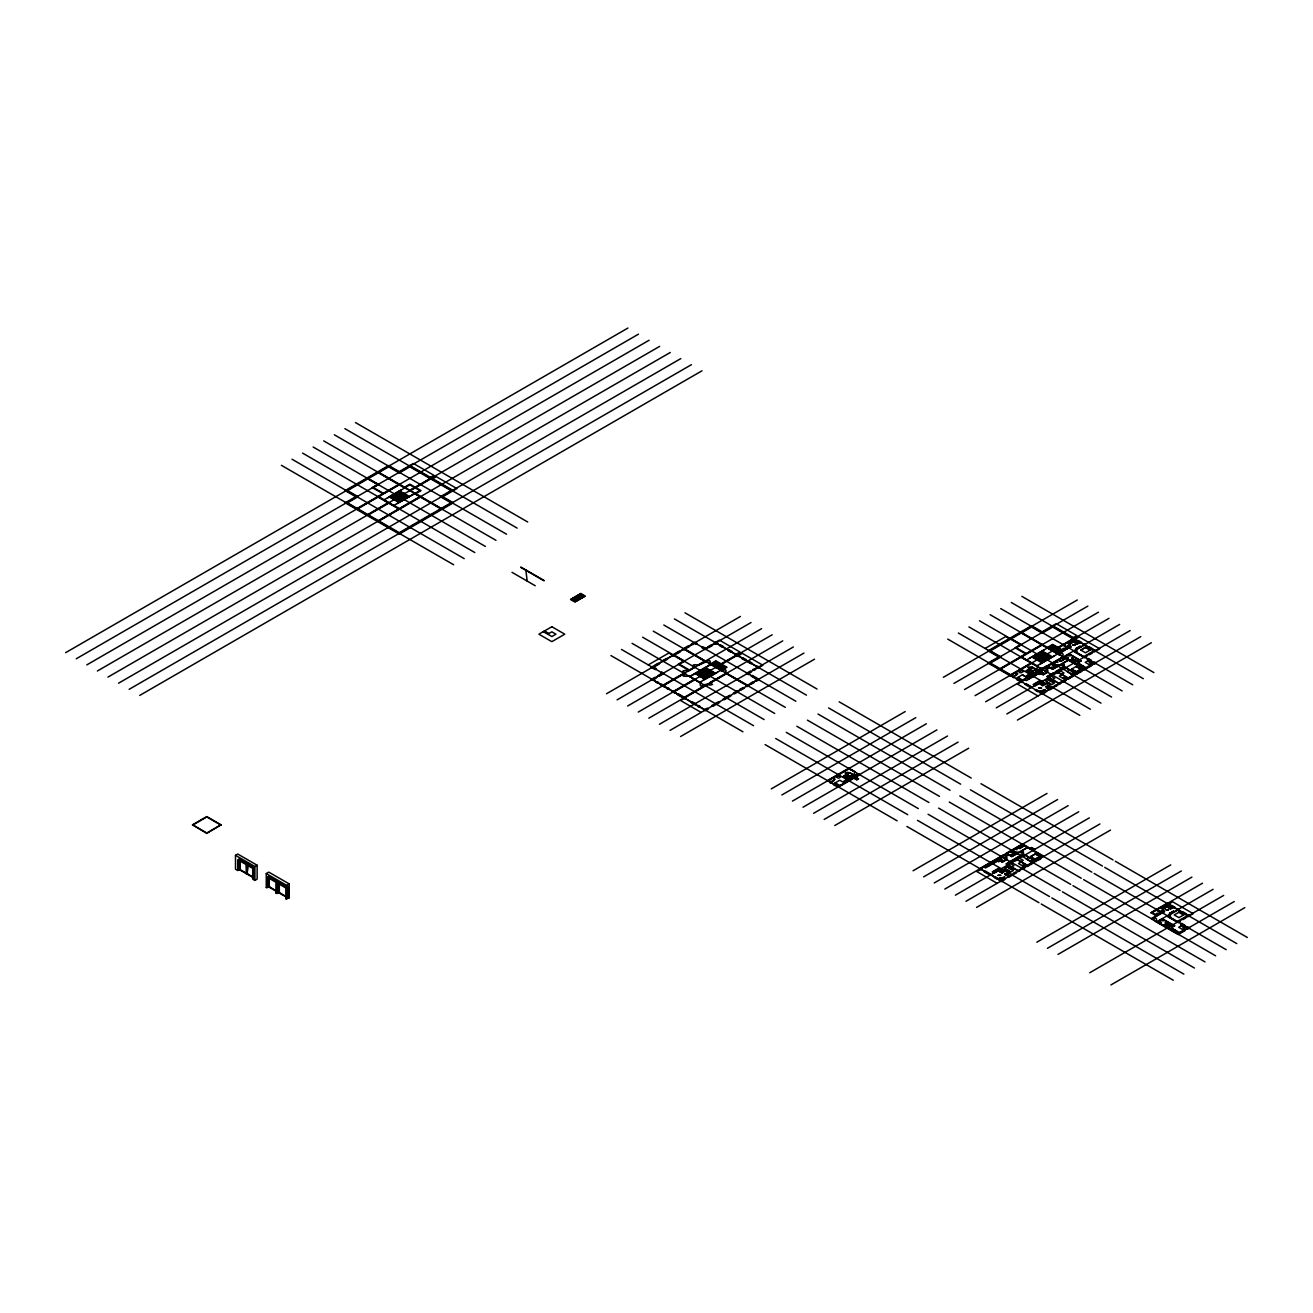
<?xml version="1.0" encoding="UTF-8"?>
<svg xmlns="http://www.w3.org/2000/svg" width="1313" height="1313" viewBox="0 0 1313 1313"><rect width="100%" height="100%" fill="white"/><g stroke="black" fill="none" stroke-linecap="round" stroke-linejoin="round"><path stroke-width="1.5" d="M845.867 780.103L845.867 782.138L844.095 781.12L845.867 780.103L847.624 781.12L844.095 781.12M995.681 860.064L995.681 862.099L993.908 861.082L997.437 861.082L985.521 867.959L983.749 866.941M1028.539 674.636L1028.539 676.671L1026.782 675.653L1028.539 674.636L1030.311 675.653L1026.782 675.653M1036.548 672.716L1036.548 674.751L1034.792 673.733L1038.32 673.733L1026.389 680.626L1024.616 679.609M1004.232 868.796L1005.922 869.025M1049.891 683.942L1051.007 684.582M1049.629 680.2L1049.842 679.691M1008.729 871.356L1010.255 871.701M1008.844 870.88L1007.301 870.979L1007.892 870.158M396.739 501.221L401.959 498.201M702.75 677.902L707.97 674.882M1039.601 661.457L1044.836 658.437M1053.584 682.941L1054.109 682.251M1058.984 659.996C1064.646 653.956 1066.451 661.26 1059.919 660.899M1077.875 659.848C1076.299 662.376 1069.274 656.73 1074.313 657.403M1171.36 924.713L1169.653 925.32L1166.075 922.432M1011.322 869.304L1011.519 868.566M1048.151 683.039L1049.711 683.548M1006.004 869.567L1007.744 870.24M65.65 652.659L627.942 328.037M76.236 658.781L638.512 334.142M357.234 508.426L399.267 484.152M86.806 664.887L649.098 340.248M357.809 508.755L378.095 497.053M404.552 487.205L409.246 484.497L420.423 490.947L415.712 493.655M383.823 499.679L384.709 499.514M384.118 499.859L404.699 487.976M405.143 487.55L409.837 484.825M391.438 498.169L396.231 495.411M396.986 494.968L401.351 492.457M430.418 477.374L433.947 475.322L413.365 463.456L399.267 471.597L388.681 465.491L345.171 490.602L355.757 496.708L345.171 502.813L399.267 534.046L453.346 502.813L442.76 496.708L456.875 488.567L436.293 476.685L432.765 478.72M367.804 514.532L388.09 502.813M409.837 490.258L414.547 487.55M415.138 487.205L430.122 478.556M97.392 670.992L659.684 346.353M368.395 514.877L388.681 503.158M410.427 490.602L415.138 487.894M415.712 487.55L430.713 478.9M402.714 497.775L407.079 495.247M393.818 505.456L414.399 493.573M415.138 493.311L419.832 490.602M414.695 493.737L397.051 503.585M378.39 520.637L398.676 508.935M107.978 677.098L670.27 352.475M378.981 520.982L421.013 496.708M118.564 683.203L680.84 358.58M129.134 689.325L691.426 364.686M139.72 695.43L702.012 370.791M525.824 569.957L527.202 581.101M192.535 824.794L206.781 816.571L221.027 824.794L206.781 833.394L192.535 824.794L206.781 833.016L221.027 824.794M192.535 825.171L206.781 816.949L221.027 825.171M547.734 634.195L551.837 631.816L555.957 634.195L551.837 636.559L543.319 631.635M235.487 855.321L237.719 854.024L257.135 865.234L257.135 879.119L254.903 880.416L252.687 879.136L252.687 868.353L237.702 859.703L237.702 870.486L235.487 869.206L235.487 855.321L254.903 866.531L257.135 865.234M246.713 863.642L247.55 863.15M237.702 870.486L239.934 869.19M253.475 867.516L253.803 878.479L253.803 867.712L238.818 859.047L238.818 869.83L239.984 869.534L239.934 860.196M247.55 873.637C245.498 875.558 249.322 867.138 247.55 864.906M266.26 887.457L269.559 886.456L266.26 887.457L266.26 873.572L268.788 872.127L289.237 883.928L289.237 897.813L285.84 898.749L285.84 887.982L276.879 882.812M648.261 664.903L668.826 653.021L672.354 655.056M277.174 881.515L268.295 876.395L268.623 887.358L269.559 877.461M652.955 666.265L651.199 667.283L655.302 669.646M654.531 665.346L658.141 663.262M663.032 660.439L666.544 658.42M671.764 655.4L673.946 654.137M675.571 653.201L679.067 651.182M682.514 649.196L688.521 645.733M691.442 644.043L694.692 642.172L697.072 643.534M653.464 666.561L691.951 644.338M606.508 693.756L740.434 616.437M654.12 666.938L656.467 668.974M655.712 666.036L659.323 663.951M664.214 661.128L667.71 659.093M672.945 656.09L675.128 654.826M676.737 653.89L680.249 651.872M683.679 649.886L689.702 646.406M692.608 644.732L694.692 643.518L695.906 644.223M266.26 873.572L286.726 885.389L289.237 883.928M278.011 882.828L277.174 892.298L277.256 881.433M275.911 893.021L279.406 892.134L275.911 893.021L275.911 882.238L267.031 877.133L267.031 887.9M286.759 887.063L287.941 886.767L287.941 897.55L278.98 892.38L278.98 883.386M285.84 887.982L288.351 886.521L288.351 897.304L285.84 898.749M287.596 886.57L287.087 898.026L287.087 887.243L278.143 882.073L278.143 892.856L279.308 892.561L279.308 882.123M654.974 677.327L651.199 679.494L652.774 680.413M657.911 675.621L661.768 673.388L660.554 672.683M705.623 648.08L702.865 646.882M707.477 647.014L711.039 644.946M713.419 643.567L719.393 640.12L739.958 652.003L736.429 654.038M617.077 699.878L751.02 622.543M655.63 677.705L658.568 675.998M706.279 648.458L714.091 643.944M656.139 678L653.956 679.74M659.093 676.293L664.132 673.388L661.736 672.01M706.804 648.753L705.278 649.623L701.684 647.555M708.643 647.686L712.22 645.619M714.6 644.256L716.947 644.141M663.246 685.091L685.074 672.486M687.815 670.91L695.053 666.725M697.794 665.149L705.278 660.833M627.663 705.984L761.606 628.648M663.836 685.435L684.106 673.733M688.16 671.206L695.578 666.922L692.837 665.346A3.611 2.084 0 0 1 697.958 665.346L698.221 665.396M698.122 665.445L709.25 660.455A3.611 2.084 0 0 1 709.25 663.41L709.43 663.41M685.665 674.127L682.924 675.703A3.611 2.084 0 0 0 688.045 675.703M709.069 663.508L722.593 671.009M688.307 675.653L701.142 683.367A3.611 2.084 0 0 0 701.224 686.272L704.047 684.746M710.563 663.886L715.273 661.178L726.434 667.611L721.74 670.336M689.85 676.359L710.415 664.476M711.154 664.23L715.864 661.506M690.146 676.523L710.71 664.657M711.744 664.23L715.864 661.85L719.967 664.23L715.864 666.594L711.744 664.23L719.967 664.23M697.466 674.849L702.242 672.092M703.013 671.649L707.362 669.138M673.832 691.212L694.101 679.494M715.864 666.938L720.558 664.23M721.149 663.886L736.133 655.236M638.249 712.089L772.175 634.77M674.406 691.541L694.692 679.839M716.438 667.283L721.149 664.559M721.74 664.23L736.724 655.564M717.029 667.283L721.149 664.903L725.268 667.283L721.149 669.663L717.029 667.283L725.268 667.283M738.792 655.4L742.305 653.365L762.886 665.248L757.388 668.415M708.741 674.439L713.09 671.928M699.845 682.136L700.141 682.3M720.41 670.254L720.706 670.418M700.535 681.841L703.259 680.38M717.472 672.289L703.079 680.265L720.098 670.746M721.149 669.991L725.859 667.283M701.142 683.367L688.472 675.555M722.232 671.107L725.055 669.581A3.611 2.084 0 0 1 725.055 672.535M747.31 685.091L725.137 672.486L725.859 673.388L709.693 682.711M684.401 697.318L704.687 685.599M706.968 684.286L704.211 684.647M648.835 718.195L782.761 640.875M707.395 684.533L710.12 682.957M684.992 697.663L707.559 684.631M710.284 683.055L727.025 673.388M684.106 698.5L680.594 700.535L701.158 712.417M750.445 671.058L746.424 673.388L748.591 674.636M752.694 669.761L754.581 668.678M756.206 667.743L756.239 666.823M659.405 724.3L793.347 646.981M751.627 671.747L748.771 673.388L749.756 673.963M753.875 670.451L755.746 669.367M707.33 708.183L705.032 709.233M711.81 705.59L713.763 704.457M714.617 703.965L718.539 701.7M723.069 699.09L729.765 695.234M733.36 693.149L737.725 690.638M739.4 689.67L743.191 687.47M745.85 685.944L748.377 684.483M750.166 683.449L753.038 681.792M755.156 680.561L757.01 679.494L751.151 676.113M669.991 730.422L803.933 653.086M708.495 708.856L705.278 710.727L703.866 709.906M712.992 706.263L714.945 705.147M715.798 704.654L719.721 702.389M724.251 699.763L730.947 695.906M734.525 693.838L738.907 691.311M740.581 690.343L744.373 688.16M747.015 686.617L749.559 685.156M751.348 684.122L754.204 682.465M756.337 681.25L759.357 679.494L752.333 675.44M680.577 736.527L814.503 659.192M985.111 648.458L1005.692 636.575L1009.221 638.61M943.358 677.311L1077.3 599.992M771.273 788.883L905.199 711.564M953.944 683.417L1087.87 606.097M1000.096 668.645L1042.128 644.388M781.842 794.989L915.785 717.669M964.53 689.538L1098.456 612.203M1000.687 668.99L1020.972 657.288M1047.429 647.44L1052.123 644.716L1063.3 651.166L1058.59 653.89M1026.7 659.914L1047.282 648.031M1048.02 647.769L1052.714 645.06M1047.577 648.195L1046.691 648.376M1048.595 647.769L1052.714 645.405L1056.834 647.769L1052.714 650.148L1048.595 647.769L1056.834 647.769M1034.316 658.404L1039.108 655.63M1039.863 655.203L1044.212 652.676M1073.295 637.593L1076.824 635.558L1056.243 623.675L1042.128 631.832L1031.558 625.71L988.049 650.838L998.635 656.943L988.049 663.049L1010.649 676.097M1010.682 674.751L1030.968 663.049M1036.269 659.815L1047.118 653.562L1047.987 654.071L1037.155 660.324M1052.714 650.493L1057.425 647.769M1057.999 647.44L1073 638.774M792.428 801.111L926.371 723.775M975.099 695.644L1109.042 618.308M828.601 780.562L848.871 768.86M1031.558 663.393L1011.273 675.095L1013.472 676.376L1017.887 673.832L1015.688 672.551M1053.305 650.838L1057.999 648.113M1058.59 647.769L1073.591 639.119M836.463 776.344L837.218 775.901L836.791 776.771M1019.134 670.877L1019.889 670.434L1019.462 671.304M1067.403 643.009L1073.542 639.464M1053.896 650.838L1057.999 648.458L1062.119 650.838L1057.999 653.201L1053.896 650.838L1062.119 650.838M828.798 781.186L830.193 782.335M1068.273 643.009L1073.394 640.055M1075.642 638.955L1079.171 636.92L1099.736 648.803L1094.238 651.97M1019.167 672.043L1019.922 672.716M1075.757 639.858L1077.596 640.925M830.801 781.842L835.216 779.298L833 778.018M1045.591 657.994L1049.957 655.482M1071.49 643.075L1069.57 644.256L1067.403 643.107M1071.753 642.927L1075.15 640.974M1015.819 675.588L1016.541 674.931L1015.425 675.621M833.919 780.661L833.164 781.087L833.591 780.234M831.638 782.827L834.28 784.698M851.825 778.691L845.785 775.212L849.757 772.93L855.781 776.41M1032.428 667.464L1028.473 669.745L1034.496 673.224M1076.808 641.926L1075.166 642.878L1077.021 644.141M844.062 776.41L846.458 776.722L843.767 776.41L845.129 775.622L846.885 776.639M845.949 775.31L847.016 774.703M1028.621 669.843L1029.687 669.236M1036.696 665.675L1037.582 665.51M1036.991 665.855L1057.572 653.972M1057.999 653.546L1062.709 650.838M1063.596 650.657L1067.994 648.113L1063.005 645.225M848.231 775.54L846.425 775.244M1030.902 670.073L1029.113 669.778M1067.338 648.835L1067.042 648.671A3.069 1.773 0 0 0 1062.726 648.786L1065.024 650.116L1063.891 650.838L1052.714 644.388M1067.206 648.868L1068.585 648.113L1063.3 645.06M835.331 783.27L836.036 784.567M847.476 776.18L848.526 775.573L847.23 774.686M1018.002 677.803L1019.577 678.706M1028.21 671.796L1029.129 671.255L1026.454 670.943L1027.8 670.155L1029.556 671.173M1030.147 670.713L1031.197 670.106L1029.901 669.22M1076.676 643.944L1078.4 642.943M845.457 777.739L847.23 776.722M847.968 776.311L850.168 775.819L849.002 776.902M1028.128 672.272L1029.901 671.255M1030.639 670.845L1032.839 670.352L1031.673 671.435M855.452 772.159L848.296 768.515L828.011 780.217L831.999 782.532M1077.202 644.141L1079.417 642.861M1059.263 654.76L1062.086 653.234A3.611 2.084 0 0 1 1062.086 656.188L1084.161 668.645M849.298 777.099L851.694 775.704M1031.969 671.632L1034.381 670.237M849.577 777.099L851.694 775.885M1032.264 671.632L1034.381 670.418M836.053 785.387L837.152 786.011M837.53 784.534L838.236 785.831M847.23 778.757L848.986 777.739M1020.201 679.067L1020.907 680.364M1029.901 673.29L1031.657 672.272M858.013 773.636L855.272 775.212A3.611 2.084 0 0 1 855.272 772.257M1040.503 668.366L1037.943 669.745A3.611 2.084 0 0 1 1037.943 666.791L1020.382 656.943M1083.488 644.322L1081.026 642.566M854.057 777.23L851.825 778.527L849.577 777.23M1034.496 673.06L1036.728 671.78M838.597 786.339L858.866 774.621M1021.268 680.873L1041.554 669.154M1043.802 667.857L1040.93 668.12M1046.543 666.282L1062.709 656.943L1061.84 656.434M803.014 807.216L936.94 729.88M985.686 701.749L1119.628 624.43M859.605 774.883L839.171 786.668L833.886 783.615L839.762 780.217L844.472 782.942M1021.859 681.201L1044.327 668.054A3.611 2.084 0 0 0 1049.35 667.989L1046.231 666.085L1043.49 667.677L1044.754 668.399L1047.479 666.807M1046.888 666.577L1069.143 654.202M1084.161 645.225L1073.87 651.166L1083.57 656.763M1020.972 682.054L1017.444 684.089L1038.025 695.972M1040.306 670.91L1041.225 670.385M1052.731 663.721L1054.52 663.426M1055.997 661.883L1056.916 661.358M1069.389 654.055L1067.075 655.4A3.069 1.773 0 0 0 1071.424 655.4M1073.804 651.412L1076.184 650.132A3.069 1.773 0 0 1 1076.184 652.643M1027.931 678.197L1030.328 677.885L1028.85 678.739M1053.535 664.28L1054.848 663.525L1053.765 662.786M1065.516 657.879L1066.566 657.271M1066.648 657.452L1067.781 658.108M1065.352 658.47L1060.362 661.358L1058.294 660.16M1044.623 670.73L1047.019 669.449A3.069 1.773 0 0 1 1047.019 671.961M1071.654 655.368L1078.876 659.832L1075.347 661.867M1086.639 646.653L1080.763 650.05L1085.457 652.774L1091.349 649.377M856.815 779.545L857.996 778.872L854.172 778.018L856.815 779.545L855.337 777.345L858.292 779.036M1039.486 674.078L1040.667 673.405L1036.843 672.551L1039.486 674.078L1038.025 671.879L1043.162 674.849M1081.009 650.05L1085.441 647.49L1089.921 650.083M1041.258 673.405L1039.486 674.422L1036.252 672.551M1041.603 673.257L1042.653 672.65M1086.13 647.555L1088.395 647.966M1042.719 672.83L1043.868 673.487M1067.026 658.749L1068.093 658.141M1088.296 647.112L1085.129 644.946M1043.113 674.127L1044.163 673.52M1073.591 656.763L1071.523 657.961L1076.529 660.849M1043.458 674.34L1047.429 672.043M1052.419 669.154L1068.142 660.078M1047.725 672.207L1043.753 674.505L1038.599 671.534M1068.437 660.242L1052.714 669.335L1047.282 666.183M1089.019 648.425L1089.724 649.722M1069.553 660.045L1071.753 659.569L1070.604 660.652M1061.019 665.133L1063.464 663.82A3.069 1.773 0 0 1 1063.464 666.331M1089.888 649.722L1089.199 648.425M1070.637 661.178L1072.409 660.16L1075.642 662.031M1072.409 660.505L1071.227 661.178L1075.052 662.031L1073.87 662.704L1072.409 660.505L1075.052 662.031M1092.35 649.443L1093.729 649.902M1039.272 680.987L1033.118 684.549L1035.12 685.796L1037.221 684.615M1053.6 672.716L1046.838 676.622L1058.59 683.417M1061.544 668.186L1055.915 671.435L1067.863 678.066M1063.891 666.791L1066.025 668.268A3.069 1.773 0 0 1 1061.675 668.268M1064.187 666.955L1047.429 676.622L1058.885 683.236M1039.125 681.595L1034.004 684.549L1035.645 685.583M1048.184 677.065L1050.384 675.785L1054.799 678.329L1052.583 679.609M1057.441 671.714L1059.64 670.451L1064.055 672.995L1061.856 674.258M1074.756 661.867L1078.58 659.651M1083.291 656.943L1093.86 650.838L1083.127 644.634M813.6 813.321L947.526 736.002M996.272 707.855L1130.198 630.535M1037.467 684.467L1040.881 682.497M1086.934 656.188L1086.064 657.189M1089.445 654.744L1092.203 653.152M1049.12 679.461L1048.283 679.707M1068.88 653.71L1081.223 660.849L1077.694 662.884L1085.933 667.628M1040.897 684.401L1042.538 683.466M1076.332 664.132L1078.104 663.114M1047.314 681.989L1046.921 682.908M1049.629 680.659L1050.991 680.298M1042.391 685.468L1044.114 684.467L1039.305 681.595M1078.104 665.149L1079.86 664.132M1042.932 685.665L1045.148 684.385M1061.971 674.669L1059.328 676.195L1065.204 679.592M1069.767 670.172L1067.124 671.698L1073 675.095M1088.937 660.209L1087.968 660.767L1091.316 662.802M1089.15 661.44L1090.036 660.931M1090.315 662.113L1091.201 661.604M1064.039 678.23L1065.204 679.248L1067.272 678.066L1066.09 677.393M1064.613 678.23L1062.857 678.23L1066.386 677.213M1072.409 673.733L1070.637 673.733L1074.165 672.716M1091.497 662.802L1092.465 662.244L1086.983 659.077M1078.186 670.812L1076.791 671.616L1077.481 672.108M1080.386 669.548L1078.991 670.352L1079.68 670.845M1073 674.751L1075.052 673.569L1073.87 672.896M1077.661 672.108L1079.056 671.304L1078.367 670.812M1079.844 670.845L1081.239 670.04L1080.55 669.548M1044.639 691.475L1041.111 692.328M1048.529 689.227L1052.599 686.88M1054.126 685.993L1056.325 684.73M1058.36 683.548L1086.77 667.152M1087.755 666.577L1090.529 664.969M1092.876 663.623L1093.171 662.655M824.17 819.427L958.113 742.108M1006.841 713.96L1140.784 636.641M1045.361 691.902L1048.89 689.522M1053.321 687.306L1054.47 686.305M1059.017 684.024L1057.146 685.107M1065.22 680.429L1067.338 678.87M1069.57 677.918L1070.752 677.245M1077.136 673.553L1078.531 672.42M1081.255 671.173L1083.635 669.811M1045.805 692.148L1042.128 694.282L1039.929 693.001M1049.711 689.899L1053.765 687.552M1055.291 686.666L1057.49 685.402M1059.542 684.221L1060.756 683.531M1063.202 682.12L1065.664 680.692M1068.158 679.248L1070.013 678.181M1071.277 677.442L1073.213 676.326M1076.627 674.357L1077.579 673.799M1079.352 672.781L1081.617 671.485M1084.161 670.007L1087.952 667.825M1088.937 667.25L1091.71 665.658M1094.057 664.296L1096.224 663.049L1094.353 661.965M834.756 825.549L968.699 748.213M1017.427 720.082L1151.37 642.746M913.077 870.765L1047.003 793.429M923.646 876.871L1057.589 799.535M934.232 882.976L1068.175 805.657M1001.261 856.158L1002.935 855.19M1021.842 844.275L1005.676 853.614L1008.482 855.337A3.611 2.084 0 0 1 1003.362 855.337L1003.099 855.288M944.818 889.082L1078.744 811.762M1003.362 855.436L1006.103 853.86M980.975 868.55L1003.526 855.534M1006.267 853.942L1023.008 844.275M987.064 865.546L988.525 864.693M999.439 858.242L1000.358 857.717M1011.863 851.054L1013.012 850.397M1015.13 849.216L1016.049 848.69M981.615 869.419L984.438 871.389M1012.75 851.431L1013.652 850.906M1012.651 851.612L1013.964 850.857L1012.897 850.118M1024.485 845.802L1019.495 848.69L1017.427 847.492M1003.756 858.062L1006.135 856.782A3.069 1.773 0 0 1 1006.135 859.293M998.619 861.41L999.8 860.737L995.976 859.884L998.619 861.41L997.141 859.211L1002.295 862.181M1000.375 860.737L998.619 861.755L995.385 859.884M1000.736 860.589L1001.786 859.982M1003.001 860.819L1001.212 860.54M1002.246 861.476L1003.296 860.852M1002.59 861.673L1006.562 859.375M1011.552 856.486L1012.52 855.978M1012.684 856.174L1010.419 854.763A3.069 1.773 0 0 1 1014.768 854.763L1027.275 847.41M1006.841 859.555L1002.886 861.837L997.732 858.866M1027.57 847.591L1011.847 856.667L1006.415 853.532M1020.283 852.482L1022.581 851.152A3.069 1.773 0 0 1 1022.581 853.663L1034.775 860.901M1029.769 848.526L1031.542 847.492L1034.775 849.363M1031.542 847.837L1030.36 848.526L1034.184 849.363L1033.003 850.053L1031.542 847.837L1034.184 849.363M1023.008 854.123L1005.971 863.954L1017.723 870.749M998.257 868.927L993.137 871.881L994.778 872.932L996.354 871.947M989.723 874.097L995.024 877.166M1007.317 864.397L1009.516 863.117L1013.931 865.677L1011.716 866.941M1016.574 859.047L1018.773 857.783L1023.188 860.327L1020.972 861.591M955.404 895.187L1089.33 817.868M996.6 871.799L1000.014 869.83M1007.268 867.122L1008.86 866.908M1000.03 871.75L1001.671 870.798M1008.745 867.991L1010.271 867.712L1009.73 868.55M1001.524 872.8L1003.247 871.816L998.422 868.927M1002.049 873.014L1004.281 871.717L998.569 868.336L992.251 871.881L994.253 873.129M1021.104 862.017L1018.461 863.544L1024.337 866.925M1028.9 857.52L1026.241 859.047L1032.133 862.428M1030.902 856.503L1035.383 853.926L1041.242 857.176M1010.206 868.829L1011.798 868.599M999.8 879.923L997.683 878.692M1010.403 871.619L1009.631 872.045M1012.717 870.273L1013.357 869.518M1023.155 865.579L1024.337 866.596L1026.389 865.398L1025.223 864.725M1023.746 865.579L1021.99 865.579L1025.519 864.561M1031.542 861.082L1029.769 861.082L1033.298 860.064M1035.317 859.063L1039.798 856.47L1035.383 853.926L1030.656 856.486L1036.548 859.884M1037.319 858.144L1035.924 858.948L1036.614 859.441M1039.502 856.88L1038.123 857.684L1038.813 858.177M1032.133 862.099L1034.184 860.901L1033.003 860.228M1036.794 859.441L1038.189 858.636L1037.5 858.144M1038.977 858.177L1040.372 857.373L1039.683 856.88M1003.756 878.807L1000.243 879.661M1007.662 876.559L1011.716 874.212M1013.259 873.326L1015.441 872.062M1017.493 870.88L1043.293 855.978L1022.433 843.931M965.974 901.309L1099.917 823.973M1004.937 879.48L1001.261 881.614L999.062 880.334M1008.844 877.232L1012.897 874.885M1014.424 874.015L1016.623 872.735M1018.675 871.553L1019.873 870.864M1022.335 869.452L1024.796 868.024M1027.291 866.58L1029.146 865.513M1030.41 864.775L1032.346 863.675M1035.76 861.689L1036.712 861.147M1038.485 860.13L1040.749 858.817M976.56 907.414L1110.503 830.079M1036.827 942.209L1170.753 864.873M1047.397 948.314L1181.339 870.995M1057.983 954.42L1191.925 877.1M1151.173 912.83L1202.495 883.206M1152.059 912.666L1167.044 904.017M1160.856 907.907L1167.011 904.362M1161.742 907.907L1166.863 904.952M1169.112 903.836L1172.64 901.801L1193.205 913.684L1187.707 916.868M1169.506 904.591L1171.36 905.658M1163.023 909.154L1164.959 907.972M1165.205 907.825L1168.619 905.855M1170.277 906.823L1168.636 907.775L1170.49 909.039M1156.179 915.719L1151.468 918.444L1153.077 919.56M1157.048 915.555L1158.296 914.898M1160.462 913.635L1161.463 913.011L1156.474 910.122M1152.059 918.772L1156.753 916.064L1150.877 912.666M1170.129 908.826L1171.852 907.841L1167.044 904.952M1170.654 909.039L1172.886 907.759M1152.995 919.51L1155.555 918.132A3.611 2.084 0 0 1 1155.555 921.086L1155.374 921.184M1174.282 907.677L1177.334 909.105M1156.474 922.005L1213.081 889.311M1162.35 918.608L1156.753 922.169L1177.039 933.888L1180.239 932.033M1167.257 916.31L1177.63 910.122M1162.858 918.952L1160.544 920.282A3.069 1.773 0 0 0 1164.894 920.282L1174.692 925.731L1171.163 927.766L1179.386 932.525M1167.355 916.359L1169.653 915.03A3.069 1.773 0 0 1 1169.653 917.541M1178.68 909.893L1181.864 912.059M1158.985 922.776L1160.035 922.169M1180.108 911.55L1174.232 914.948L1178.926 917.656L1184.802 914.275M1161.25 923.006L1159.461 922.711M1160.495 923.646L1161.545 923.039L1160.249 922.153M1167.044 921.66L1164.992 922.858L1169.981 925.731M1163.023 924.943L1165.222 924.45L1164.057 925.534M1164.106 926.075L1165.878 925.058L1169.112 926.929M1165.878 925.402L1164.697 926.075L1168.521 926.929L1167.339 927.602L1165.878 925.402L1168.521 926.929M1186.197 914.225L1186.985 915.013M1168.225 926.748L1172.049 924.549M1176.743 921.824L1187.329 915.719L1176.596 909.532M1168.816 926.748L1172.345 924.713L1162.35 918.952M1089.724 972.752L1223.667 895.417M1180.403 921.086L1179.534 922.087M1182.915 919.625L1185.672 918.033M1169.801 929.03L1171.557 927.996M1171.557 930.047L1173.33 929.03M1182.603 926.338L1183.489 925.829M1183.784 927.011L1184.671 926.502M1184.966 927.684L1185.918 927.126L1180.453 923.975M1181.224 931.459L1183.998 929.867M1186.345 928.504L1186.64 927.536M1177.63 934.216L1234.253 901.539M1178.221 934.561L1181.405 932.722M1182.406 932.148L1185.163 930.556M1187.526 929.194L1189.676 927.946L1187.805 926.863M1110.896 984.963L1244.822 907.644M1021.695 845.244L1023.155 845.244M1166.305 922.284L1171.36 924.385M1007.728 866.859L1008.647 866.908M1009.073 867.663L1010.173 867.663M1053.256 682.054L1054.257 682.218M1008.499 871.077L1007.777 871.044M1051.844 681.053L1052.107 681.152M1045.525 686.469L1048.25 685.96L1049.35 687.7M1045.706 686.814L1047.643 686.453L1048.365 687.503M1046.346 687.946L1048.283 687.602M1046.527 688.291L1049.268 687.799M1004.642 873.802L1007.383 873.293M1004.839 874.146L1006.776 873.785M1005.463 875.295L1007.416 874.934M1005.66 875.64L1008.4 875.131M1067.6 645.602L1070.407 645.241M1070.538 645.586L1068.552 645.848L1068.864 646.964M1069.012 647.014L1070.998 646.767M1071.129 647.112L1068.339 647.473L1067.502 645.684M1163.86 910.122L1161.069 910.5L1161.644 912.305M1162.021 910.746L1164.007 910.188M1164.45 911.649L1162.465 911.911L1161.923 910.828M1161.792 912.371L1164.615 911.714M1006.513 870.338L1005.725 870.027M1081.223 660.849L1077.694 660.849L1079.467 661.867L1079.467 659.832M1174.692 925.731L1171.163 925.731L1172.919 926.748L1172.919 924.713M1021.842 596.348L1153.881 672.584M1052.714 625.71L1076.479 639.447M1078.334 640.498L1081.452 642.303M1084.308 643.961L1085.572 644.683M1089.134 646.735L1093.072 649.016M1094.254 649.689L1096.224 650.838M1011.273 602.47L1143.311 678.69M1075.314 640.12L1052.714 627.072L1042.128 633.178L1031.558 627.072L990.396 650.838L1000.982 656.943L990.396 663.049L1011.831 675.424M1077.152 641.187L1080.287 642.993M1073.722 639.464L1079.417 642.763M1073.574 640.055L1078.4 642.845M1086.13 647.654L1087.525 648.458M1071.72 641.023L1074.92 642.878M1079.992 646.587L1076.611 648.638M1069.964 642.041L1071.506 642.943M1068.273 643.107L1069.914 644.059M1088.165 658.404L1091.382 660.258M1000.687 608.576L1132.725 684.812M1073.295 651.166L1084.883 657.862M1088.854 660.258L1092.383 662.294M1093.237 663.918L1090.972 665.231M1088.116 666.873L1087.213 667.398M1066.796 657.255L1068.109 658.026M1069.783 659.979L1070.702 660.521M1021.859 632.669L1059.624 654.662M990.1 614.681L1122.139 690.917M1021.268 633.014L1041.554 644.716M1059.099 654.859L1042.128 645.06L1021.563 656.943L1038.189 666.544M1063.3 657.288L1083.57 668.99M1082.109 669.827L1076.233 666.446L1071.539 669.154L1077.415 672.551M1076.25 666.577L1080.665 669.138L1076.184 671.731L1071.769 669.17M1044.048 649.902L1029.934 658.043M1054.339 655.844L1040.224 663.984M1042.456 651.15L1046.871 653.693M1047.741 654.202L1052.156 656.746M1041.816 651.527L1046.215 654.071M1047.101 654.58L1051.516 657.124M1041.16 651.904L1045.575 654.448M1046.461 654.957L1050.86 657.501M1056.817 661.227L1057.884 662.376L1055.767 661.818M1040.52 652.266L1044.918 654.826M1045.805 655.335L1050.219 657.879M1039.863 652.643L1044.278 655.187M1045.164 655.696L1049.563 658.24M1060.806 664.657L1075.938 673.405M1060.51 664.838L1075.642 673.569M1075.807 673.979L1072.475 675.916M1039.223 653.021L1043.638 655.564M1044.508 656.073L1048.923 658.617M1059.788 665.248L1059.443 665.149A3.069 1.773 0 0 0 1055.16 665.182L1057.441 666.61M1038.583 653.398L1042.982 655.942M1043.868 656.451L1048.283 658.995M1039.223 654.514L1042.341 656.319M1044.524 657.567L1047.626 659.372M1011.273 638.774L1021.563 644.716L1016.262 647.769L1026.257 653.546M979.514 620.786L1111.553 697.022M1010.682 639.119L1020.382 644.716L1015.097 647.769L1025.666 653.89M1036.63 654.514L1041.045 657.058M1041.931 657.567L1046.33 660.111M1052.255 663.656L1053.305 664.263M1035.99 654.892L1040.405 657.436M1041.275 657.944L1045.69 660.488M1051.532 664.066L1056.391 666.873M1051.253 664.23L1056.095 667.037M1035.35 655.253L1039.748 657.813M1040.635 658.322L1045.05 660.866M1034.693 655.63L1039.108 658.174M1039.994 658.683L1044.393 661.227M1034.053 656.008L1038.452 658.552M1039.338 659.06L1043.753 661.604M1033.397 656.385L1037.812 658.929M1038.698 659.438L1043.096 661.982M1032.757 656.746L1037.172 659.307M1038.041 659.815L1042.456 662.359M1053.568 668.842L1051.286 667.431A3.069 1.773 0 0 1 1055.636 667.431M1047.577 666.019L1052.714 668.99M1056.686 671.288L1068.142 677.902M1032.116 657.124L1041.816 662.72M968.945 626.908L1100.983 703.128M1040.421 668.317L1047.429 672.387M1062.381 681.742L1060.018 683.105M1041.127 670.254L1042.276 671.337L1040.077 670.845M1042.867 672.633L1044.18 673.405M1038.747 670.762L1032.428 667.119L1025.896 670.976L1032.133 674.587M1032.034 667.398L1038.452 670.943M1038.025 671.534L1043.458 674.669M1034.611 670.237L1037.024 671.632M1030.065 668.777L1027.767 667.447A3.069 1.773 0 0 1 1032.116 667.447M1030.869 670.779L1031.788 671.304M1027.882 669.745L1034.201 673.405M1027.587 669.925L1033.905 673.569M1033.183 674.669L1034.939 675.686M958.359 633.014L1090.397 709.25M1031.411 675.686L1033.183 676.704M1039.453 680.987L1045.148 684.286M1037.451 682.563L1040.651 684.401M1040.897 684.549L1042.752 685.665M1027.143 677.475L1022.433 674.751L1016.557 678.148L1022.827 681.775M1022.417 674.898L1026.897 677.475M1035.678 683.581L1037.221 684.467M1017.985 677.442L1022.466 680.036M1013.603 676.441L1014.67 677.065M1026.044 683.63L1030.935 686.453M1036.334 689.571L1038.993 691.114M947.773 639.119L1079.811 715.355M1012.421 677.114L1013.488 677.738M1016.508 679.478L1017.903 680.282M1019.085 680.971L1021.662 682.448M1024.879 684.303L1029.769 687.142M1035.169 690.244L1037.828 691.787M355.462 422.556L527.711 522M684.992 612.81L817.031 689.03M839.171 701.815L971.21 778.051M980.975 783.697L1113.014 859.917M1115.311 861.246L1247.35 937.482M409.837 465.491L453.346 490.602M715.864 642.172L718.113 643.468M720.804 645.011L723.496 646.57M729.175 649.853L731.801 651.363M735.608 653.562L739.564 655.86M742.813 657.731L746.424 659.815M749.001 661.292L752.021 663.049M757.404 666.151L759.357 667.283M1167.634 902.999L1169.949 904.329M1171.787 905.396L1174.922 907.201M1177.761 908.842L1179.041 909.581M1182.586 911.632L1186.542 913.914M1187.723 914.587L1189.676 915.719M344.876 428.662L517.125 528.105M674.406 618.915L806.445 695.151M828.585 707.937L960.624 784.156M970.389 789.802L1102.428 866.038M1104.725 867.351L1236.764 943.587M717.456 643.846L756.748 666.528M719.622 645.701L722.331 647.26M728.009 650.542L730.635 652.052M734.427 654.251L738.398 656.533M741.632 658.404L745.242 660.488M747.819 661.982L750.855 663.721M1173.74 907.874L1166.453 903.672L1151.468 912.322L1157.344 915.719L1162.054 913.011L1156.753 909.958M1178.893 912.387L1183.374 914.964M1165.189 905.921L1168.389 907.775M1163.416 906.938L1164.959 907.825M1161.742 908.005L1163.384 908.957M1160.856 908.005L1162.858 909.154M1181.634 923.302L1184.835 925.14M334.306 434.767L506.539 534.21M663.82 625.021L795.859 701.257M818.015 714.042L950.054 790.278M959.819 795.908L1091.858 872.144M1094.139 873.457L1226.194 949.693M1167.339 916.064L1177.039 921.66M1166.748 916.064L1178.352 922.76M1185.836 927.175L1181.437 925.649L1184.786 927.684M1158.493 915.013L1156.179 913.684A3.069 1.773 0 0 1 1160.544 913.684M409.837 484.152L421.013 490.602M715.864 660.833L727.025 667.283M1175.02 930.49L1176.497 931.344M1160.331 922.333L1161.25 922.858M1174.101 931.032L1175.562 931.885M1163.252 924.877L1164.171 925.402M378.981 472.45L441.299 508.426M684.992 649.114L706.771 661.883M1155.637 921.037L1177.63 933.543M323.72 440.889L495.969 540.332M653.25 631.126L785.289 707.362M807.429 720.148L939.468 796.384M949.233 802.013L1081.272 878.249M1083.57 879.579L1215.608 955.798M378.39 472.778L398.676 484.497M405.651 488.518L399.267 484.825L378.686 496.708L399.267 508.591L419.832 496.708L413.447 493.015M408.589 490.225L410.509 491.325M420.423 497.053L440.708 508.755M684.401 649.459L704.687 661.178M709.004 663.656L711.662 665.199M714.617 666.906L716.521 668.005M719.458 669.696L722.068 671.206M726.434 673.733L746.72 685.435M1022.433 844.62L1042.703 856.322M1155.309 921.332L1156.179 921.824M401.466 489.831L387.351 497.988M580.215 593.886L584.613 596.43M579.558 594.264L583.973 596.808M1018.166 847.722L1019.856 848.264L1023.401 845.375M399.579 490.931L403.994 493.475M404.88 493.983L409.279 496.527M578.918 594.625L583.333 597.185M705.606 667.595L710.005 670.155M710.891 670.664L715.306 673.208M398.939 491.292L403.354 493.852M404.223 494.361L408.638 496.905M578.262 595.002L582.677 597.546M704.95 667.972L709.365 670.516M710.251 671.025L714.649 673.569M398.282 491.669L402.697 494.213M403.583 494.722L407.982 497.266M704.31 668.35L708.708 670.894M709.594 671.403L714.009 673.946M577.622 595.38L582.036 597.924M1015.934 848.559L1017.017 849.708L1014.9 849.15M397.642 492.047L402.057 494.591M402.927 495.099L407.342 497.643M576.981 595.757L581.38 598.301M703.653 668.727L708.068 671.271M708.954 671.78L713.353 674.324M397.002 492.424L401.401 494.968M402.287 495.477L406.702 498.021M703.013 669.088L707.428 671.649M708.298 672.158L712.713 674.701M1019.922 851.989L1035.071 860.737M576.325 596.118L580.74 598.679M396.345 492.785L400.76 495.329M401.647 495.854L406.045 498.398M702.373 669.466L706.771 672.01M707.658 672.519L712.073 675.063M1022.843 854.271L1025.158 855.6A3.069 1.773 0 0 1 1020.808 855.6M575.685 596.496L580.1 599.04M1016.574 853.942L1014.293 852.531A3.069 1.773 0 0 1 1018.642 852.531L1018.921 852.58M395.705 493.163L400.12 495.707M400.99 496.216L405.405 498.759M575.028 596.873L579.443 599.417M701.716 669.843L706.131 672.387M707.018 672.896L711.416 675.44M396.362 494.295L399.464 496.084M401.647 497.348L404.749 499.137M702.373 670.959L705.475 672.765M706.591 673.405L709.529 676.54L705.065 674.012M707.658 674.012L710.776 675.818M368.395 478.556L378.686 484.497L373.401 487.55L383.38 493.311M574.388 597.251L578.803 599.795M674.406 655.236L684.697 661.178L679.412 664.23L689.407 669.991M313.134 446.994L485.383 546.438M642.664 637.232L774.703 713.468M796.843 726.253L928.882 802.489M938.647 808.119L1070.686 884.355M1072.984 885.684L1205.022 961.92M520.982 567.15L544.206 580.559M573.748 597.612L578.147 600.156M1020.546 855.551L1006.562 863.954L1018.018 870.585M367.804 478.9L377.504 484.497L372.219 487.55L382.805 493.655M520.687 567.331L543.91 580.74M673.832 655.564L683.531 661.178L678.23 664.23L688.816 670.336M393.769 494.279L398.167 496.823L395.131 493.491M399.054 497.332L403.468 499.892M573.092 597.989L577.507 600.533M699.78 670.959L704.195 673.503M1011.387 850.988L1012.438 851.595M393.112 494.656L397.527 497.2M398.413 497.709L402.812 500.253M699.14 671.337L703.538 673.881M704.425 674.39L708.839 676.934M572.452 598.367L576.867 600.911M1010.665 851.398L1015.523 854.205M1010.37 851.579L1015.228 854.369M392.472 495.034L396.887 497.578M397.757 498.087L402.172 500.63M571.795 598.744L576.21 601.288M698.483 671.714L702.898 674.258M703.784 674.767L708.183 677.311M391.816 495.411L396.231 497.955M397.117 498.464L401.515 501.008M571.155 599.105L575.57 601.649M697.843 672.075L702.242 674.636M703.128 675.145L707.543 677.689M391.176 495.772L395.59 498.316M396.46 498.825L400.875 501.385M697.187 672.453L701.602 674.997M702.488 675.506L706.886 678.05M390.535 496.15L394.934 498.694M395.82 499.203L400.235 501.747M696.547 672.83L700.961 675.374M701.831 675.883L706.246 678.427M389.879 496.527L394.294 499.071M395.18 499.58L399.579 502.124M695.906 673.208L700.305 675.752M701.191 676.261L705.606 678.805M389.239 496.905L393.654 499.449M394.524 499.958L398.939 502.502M695.25 673.569L699.665 676.113M700.551 676.638L704.95 679.182M1006.71 853.352L1011.847 856.322M1015.819 858.62L1027.275 865.234M1015.523 858.784L1026.979 865.398M1015.047 858.768L1017.345 860.097A3.069 1.773 0 0 1 1012.996 860.097M709.775 682.858L712.499 684.434A3.611 2.084 0 0 1 707.395 684.434L707.133 684.385M688.242 671.156L687.881 671.058A3.611 2.084 0 0 0 682.858 671.107L685.731 673.979M512.021 572.337L535.244 585.746M848.871 768.171L855.518 772.011M859.457 774.293L857.832 773.833L859.457 774.965M302.564 453.1L474.797 552.543M632.078 643.354L764.117 719.573M786.274 732.359L918.312 808.595M928.078 814.241L1060.116 890.477M1062.398 891.79L1194.436 968.026M377.504 496.708L399.267 509.263M683.531 673.388L685.386 674.275M703.702 684.844L705.278 685.944M1006.562 859.72L1000.67 856.486L980.401 868.205L981.96 869.108M1000.243 857.586L1001.327 858.751L999.209 858.193M1002 859.982L1003.313 860.737M856.076 776.229L849.757 772.586L843.209 776.443L849.462 780.053M849.659 772.93L849.363 772.865A3.069 1.773 0 0 0 845.08 772.914L847.394 774.243M855.337 777.001L858.571 778.872L856.815 779.889L853.581 778.018M997.141 858.866L1002.59 862.017M851.94 775.704L854.353 777.099M851.94 775.885L854.057 777.099M848.182 776.246L849.101 776.771M845.211 775.212L851.53 778.872M844.915 775.392L851.234 779.036M992.316 862.001L994.072 863.018M291.978 459.205L464.211 558.649M621.509 649.459L753.547 725.695M775.688 738.48L907.726 814.7M917.492 820.346L1049.53 896.582M1051.828 897.895L1183.866 974.131M990.544 863.018L992.316 864.036M988.394 864.446L989.756 865.234L987.983 866.252L986.637 865.464M996.583 869.895L999.784 871.75M1000.03 871.881L1001.885 873.014M994.811 870.913L996.354 871.799M835.314 782.909L839.795 785.502M657.271 681.644L658.552 682.383M661.621 684.171L665.625 686.469M667.578 687.602L669.499 688.701M672.962 690.72L675.719 692.296M678.427 693.855L686.371 698.45M692.493 701.979L696.202 704.129M698.614 705.508L700.371 706.542M985.177 870.962L990.068 873.785M995.467 876.903L998.126 878.446M281.392 465.311L453.642 564.754M610.922 655.564L742.961 731.801M765.102 744.586L897.14 820.822M906.906 826.451L1038.944 902.688M1041.242 904.017L1173.28 980.237M653.3 680.118L704.375 709.611M656.09 682.317L657.37 683.072M660.455 684.844L664.46 687.159M666.397 688.275L668.317 689.391M671.796 691.393L674.537 692.969M677.245 694.544L685.205 699.123M691.311 702.668L695.02 704.802M697.433 706.197L699.205 707.215M829.75 782.581L830.817 783.205M833.837 784.944L835.232 785.748M836.414 786.438L838.006 787.357M980.795 869.78L976.577 871.422L997.141 883.304M984.011 871.651L988.902 874.474M994.286 877.576L996.961 879.119M544.501 630.962L548.9 633.506M543.91 631.307L548.325 633.851M239.147 859.539L253.475 867.811M268.623 876.92L276.846 881.663M278.471 882.615L286.759 887.391M288.351 897.304L289.237 897.813M239.655 869.354L252.72 876.887M246.565 873.818L239.573 869.78L239.573 859.293M246.893 874.015L252.145 877.035M276.042 890.674L269.132 886.685L269.132 877.708M275.615 890.92L269.05 887.128L269.05 878.43M1043.605 656.598L1046.691 659.897M1043.293 656.779L1046.379 660.094M1038.32 653.546L1041.406 656.845M1038.009 653.726L1041.094 657.042M706.755 673.044L709.841 676.359M701.47 669.991L704.556 673.306M701.142 670.172L704.228 673.487M400.744 496.363L403.83 499.679M400.416 496.56L403.501 499.859M395.443 493.311L398.528 496.626M1045.197 690.228L1040.667 691.311M1007.531 873.342L1008.466 875.032M1006.94 873.834L1007.498 874.835M1057.999 648.458L1057.999 653.201M1052.714 645.405L1052.714 650.148M721.149 664.903L721.149 669.663M715.864 661.85L715.864 666.594M287.186 887.161L287.186 897.6L278.881 892.807L278.881 882.369M286.726 885.389L286.726 899.274M278.471 882.27L278.471 893.053M277.683 882.648L277.683 891.625M276.846 881.335L276.879 893.579M268.623 876.592L268.623 887.358M254.903 866.531L254.903 880.416M247.221 862.969L247.32 873.769M246.975 863.101L246.975 873.588M246.713 874.113L246.384 863.15L246.384 873.933M239.147 859.244L239.147 870.027M1058.212 672.765A3.069 1.773 0 0 1 1053.863 672.765M845.933 777.706L846.754 777.772L845.933 777.706M847.689 777.706L848.51 777.772L847.689 777.706M991.02 862.986L991.134 862.854M992.776 862.986L992.825 862.92M1028.604 672.24L1029.425 672.305L1028.604 672.24M1030.36 672.24L1031.181 672.305L1030.36 672.24M1031.887 675.653L1032.002 675.522M1033.659 675.653L1034.48 675.719L1033.659 675.653M1076.808 664.099L1076.841 664.017M1078.564 664.099L1079.384 664.165L1078.564 664.099M1170.277 928.98L1170.31 928.915M1172.033 928.98L1172.148 928.849M998.028 875.311L1000.719 875.328L998.028 875.311M1038.895 687.979L1041.586 688.061L1038.895 687.93M1072.491 644.946L1075.183 644.962L1072.491 644.946M1165.944 909.843L1168.652 909.909L1165.96 909.778M388.681 466.837L347.535 490.602L358.104 496.708L347.535 502.813L399.267 532.684L450.999 502.813L440.413 496.708L450.999 490.602L409.837 466.837L399.267 472.959L388.681 466.837M404.24 493.327L393.391 499.58L394.277 500.089L405.126 493.836L404.24 493.327M580.855 593.509L570.515 599.483L574.913 602.027L585.27 596.053L580.855 593.509M551.837 626.728L538.904 634.195L551.837 641.663L564.771 634.195L551.837 626.728M710.251 670.007L699.419 676.261L700.305 676.769L711.137 670.516L710.251 670.007M838.482 775.802L836.348 777.033L838.482 778.264L840.615 777.033L838.482 775.802M1021.153 670.336L1019.019 671.567L1021.153 672.798L1023.287 671.567L1021.153 670.336M1079.992 646.209L1075.872 648.589L1080.73 646.636L1079.992 646.209M1029.261 677.114L1027.505 678.132L1028.85 678.903L1030.623 677.885L1029.261 677.114M1047.626 679.51L1045.312 680.84L1051.811 684.598L1054.126 683.252L1047.626 679.51M1087.574 660.981L1085.227 662.343L1088.756 664.378L1091.103 663.016L1087.574 660.981M1081.551 665.428L1080.205 666.216L1081.961 667.234L1083.323 666.446L1080.632 666.134L1083.028 666.446L1081.551 665.609M1006.759 866.843L1004.445 868.172L1010.944 871.93L1013.259 870.601L1006.759 866.843M1173.461 911.107L1169.341 913.471L1174.199 911.534L1173.461 911.107M1173.461 911.468L1169.981 913.471L1173.543 911.534M1181.043 925.878L1178.697 927.241L1182.225 929.276L1184.572 927.914L1181.043 925.878M1175.02 930.326L1173.674 931.114L1175.43 932.132L1176.776 931.344L1175.02 930.326M1045.46 689.899L1040.027 691.098L1045.46 689.899M1004.593 877.232L999.16 878.43L1004.593 877.232M1004.33 877.576L999.751 878.578L1004.33 877.576"/></g></svg>
